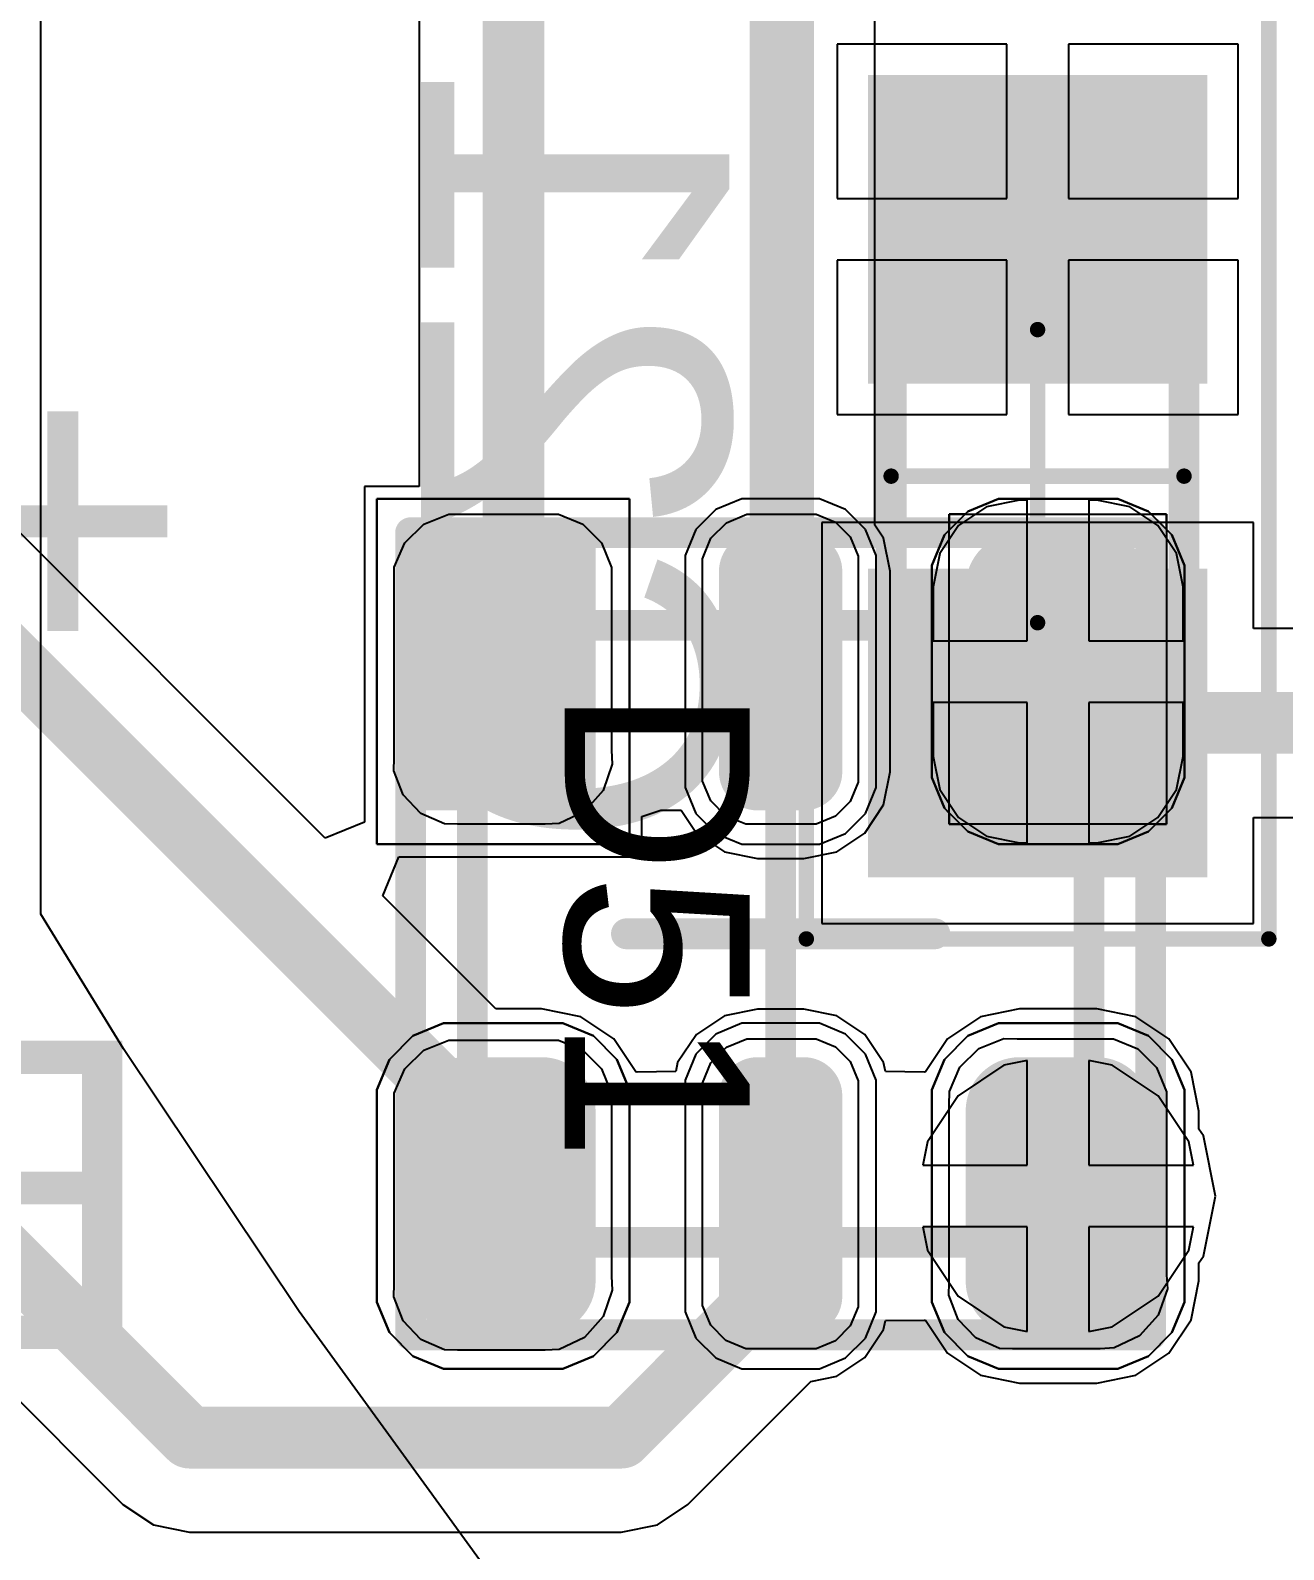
# Model space of a CAD drawing. Header units: inches. Extents: x -27 to 142, y -1 to 42.
# Drawn here: x 71.034 to 75.098, y 5.837 to 10.762 of the extents above; entities that cross this region are included whole.
import ezdxf

# ---------------------------------------------------------------- set-up
doc = ezdxf.new("R2010")
doc.units = ezdxf.units.IN
for name, color, linetype in [('Bottom Layer', 5, 'Continuous'), ('Bottom Overlay', 54, 'Continuous'), ('Bottom Paste', 16, 'Continuous'), ('Bottom Solder', 6, 'Continuous'), ('Mechanical 13', 56, 'Continuous'), ('Mechanical 15', 56, 'Continuous'), ('Top Layer', 1, 'Continuous'), ('Top Overlay', 2, 'Continuous'), ('Top Paste', 8, 'Continuous'), ('Top Solder', 216, 'Continuous'), ('Via Holes', 16, 'Continuous')]:
    doc.layers.add(name, color=color, linetype=linetype)
doc.styles.add('Arial', font='', dxfattribs={"height": 0.2})
doc.styles.get('Arial').set_extended_font_data('Arial')

# ---------------------------------------------------------------- blocks, each defined once
blk = doc.blocks.new('CAPC0603_1608_55_N_B_742')
at = {"layer": 'Bottom Layer'}
for points in [[(-0.35, 0.5), (-0.35, -0.5), (-1.25, -0.5), (-1.25, 0.5)], [(1.25, 0.5), (1.25, -0.5), (0.35, -0.5), (0.35, 0.5)]]:
    blk.add_hatch(color=5, dxfattribs=at).paths.add_polyline_path(points)
at = {"layer": 'Bottom Paste'}
for points in [[(-0.35, 0.5), (-0.35, -0.5), (-1.25, -0.5), (-1.25, 0.5)], [(1.25, 0.5), (1.25, -0.5), (0.35, -0.5), (0.35, 0.5)]]:
    blk.add_hatch(color=16, dxfattribs=at).paths.add_polyline_path(points)
at = {"layer": 'Bottom Solder'}
for points in [[(-0.3, 0.55), (-0.3, -0.55), (-1.3, -0.55), (-1.3, 0.55)], [(1.3, 0.55), (1.3, -0.55), (0.3, -0.55), (0.3, 0.55)]]:
    blk.add_hatch(color=6, dxfattribs=at).paths.add_polyline_path(points)
at = {"layer": 'Mechanical 13'}
for points in [[(-0.875, -0.475, 0.1, 0.1, 0), (-0.875, 0.475, 0.1, 0.1, 0)], [(0.875, 0.475, 0.1, 0.1, 0), (-0.875, 0.475, 0.1, 0.1, 0)], [(0.875, -0.475, 0.1, 0.1, 0), (0.875, 0.475, 0.1, 0.1, 0)], [(0.875, -0.475, 0.1, 0.1, 0), (-0.875, -0.475, 0.1, 0.1, 0)]]:
    blk.add_lwpolyline(points, format="xyseb", dxfattribs=at)
for points in [[(-0.9, 0.475, 0.05, 0.05, 1), (-0.85, 0.475, 0.05, 0.05, 1)], [(-0.9, 0.475, 0.05, 0.05, 1), (-0.85, 0.475, 0.05, 0.05, 1)], [(0.85, 0.475, 0.05, 0.05, 1), (0.9, 0.475, 0.05, 0.05, 1)], [(0.85, 0.475, 0.05, 0.05, 1), (0.9, 0.475, 0.05, 0.05, 1)], [(-0.9, -0.475, 0.05, 0.05, 1), (-0.85, -0.475, 0.05, 0.05, 1)], [(-0.9, -0.475, 0.05, 0.05, 1), (-0.85, -0.475, 0.05, 0.05, 1)], [(0.85, -0.475, 0.05, 0.05, 1), (0.9, -0.475, 0.05, 0.05, 1)], [(0.85, -0.475, 0.05, 0.05, 1), (0.9, -0.475, 0.05, 0.05, 1)]]:
    blk.add_lwpolyline(points, format="xyseb", close=True, dxfattribs=at)
at = {"layer": 'Mechanical 15'}
for points in [[(-1.5, -0.75, 0.05, 0.05, 0), (-1.5, 0.75, 0.05, 0.05, 0)], [(1.5, 0.75, 0.05, 0.05, 0), (-1.5, 0.75, 0.05, 0.05, 0)], [(1.5, -0.75, 0.05, 0.05, 0), (1.5, 0.75, 0.05, 0.05, 0)], [(0, -0.475, 0.05, 0.05, 0), (0, 0.475, 0.05, 0.05, 0)], [(0.475, 0, 0.05, 0.05, 0), (-0.475, 0, 0.05, 0.05, 0)], [(1.5, -0.75, 0.05, 0.05, 0), (-1.5, -0.75, 0.05, 0.05, 0)]]:
    blk.add_lwpolyline(points, format="xyseb", dxfattribs=at)
for points in [[(-1.5125, 0.75, 0.025, 0.025, 1), (-1.4875, 0.75, 0.025, 0.025, 1)], [(-1.5125, 0.75, 0.025, 0.025, 1), (-1.4875, 0.75, 0.025, 0.025, 1)], [(1.4875, 0.75, 0.025, 0.025, 1), (1.5125, 0.75, 0.025, 0.025, 1)], [(1.4875, 0.75, 0.025, 0.025, 1), (1.5125, 0.75, 0.025, 0.025, 1)], [(-0.0125, 0.475, 0.025, 0.025, 1), (0.0125, 0.475, 0.025, 0.025, 1)], [(-0.4875, 0, 0.025, 0.025, 1), (-0.4625, 0, 0.025, 0.025, 1)], [(0.4625, 0, 0.025, 0.025, 1), (0.4875, 0, 0.025, 0.025, 1)], [(-0.0125, -0.475, 0.025, 0.025, 1), (0.0125, -0.475, 0.025, 0.025, 1)], [(-1.5125, -0.75, 0.025, 0.025, 1), (-1.4875, -0.75, 0.025, 0.025, 1)], [(-1.5125, -0.75, 0.025, 0.025, 1), (-1.4875, -0.75, 0.025, 0.025, 1)], [(1.4875, -0.75, 0.025, 0.025, 1), (1.5125, -0.75, 0.025, 0.025, 1)], [(1.4875, -0.75, 0.025, 0.025, 1), (1.5125, -0.75, 0.025, 0.025, 1)]]:
    blk.add_lwpolyline(points, format="xyseb", close=True, dxfattribs=at)
blk = doc.blocks.new('APA_RGB_LED_2020_823')
at = {"layer": 'Top Layer'}
h = blk.add_hatch(color=1, dxfattribs=at)
edge = h.paths.add_edge_path()
edge.add_arc((-1.125, 1.025), 0.125, 90, 180)
edge.add_line((-1.25, 1.025), (-1.25, 0.775))
edge.add_arc((-1.125, 0.775), 0.125, 180, 270)
edge.add_line((-1.125, 0.65), (-0.575, 0.65))
edge.add_arc((-0.575, 0.775), 0.125, 270, 360)
edge.add_line((-0.45, 0.775), (-0.45, 1.025))
edge.add_arc((-0.575, 1.025), 0.125, 0, 90)
edge.add_line((-0.575, 1.15), (-1.125, 1.15))
h = blk.add_hatch(color=1, dxfattribs=at)
edge = h.paths.add_edge_path()
edge.add_arc((0.575, 1.025), 0.125, 90, 180)
edge.add_line((0.45, 1.025), (0.45, 0.775))
edge.add_arc((0.575, 0.775), 0.125, 180, 270)
edge.add_line((0.575, 0.65), (1.125, 0.65))
edge.add_arc((1.125, 0.775), 0.125, 270, 360)
edge.add_line((1.25, 0.775), (1.25, 1.025))
edge.add_arc((1.125, 1.025), 0.125, 0, 90)
edge.add_line((1.125, 1.15), (0.575, 1.15))
h = blk.add_hatch(color=1, dxfattribs=at)
edge = h.paths.add_edge_path()
edge.add_arc((-1.175, 0.075), 0.075, 90, 180)
edge.add_line((-1.25, 0.075), (-1.25, -0.075))
edge.add_arc((-1.175, -0.075), 0.075, 180, 270)
edge.add_line((-1.175, -0.15), (-0.525, -0.15))
edge.add_arc((-0.525, -0.075), 0.075, 270, 360)
edge.add_line((-0.45, -0.075), (-0.45, 0.075))
edge.add_arc((-0.525, 0.075), 0.075, 0, 90)
edge.add_line((-0.525, 0.15), (-1.175, 0.15))
h = blk.add_hatch(color=1, dxfattribs=at)
edge = h.paths.add_edge_path()
edge.add_arc((0.525, 0.075), 0.075, 90, 180)
edge.add_line((0.45, 0.075), (0.45, -0.075))
edge.add_arc((0.525, -0.075), 0.075, 180, 270)
edge.add_line((0.525, -0.15), (1.175, -0.15))
edge.add_arc((1.175, -0.075), 0.075, 270, 360)
edge.add_line((1.25, -0.075), (1.25, 0.075))
edge.add_arc((1.175, 0.075), 0.075, 0, 90)
edge.add_line((1.175, 0.15), (0.525, 0.15))
blk.add_hatch(color=1, dxfattribs=at).paths.add_polyline_path([(-1.25, -0.65), (-0.45, -0.65), (-0.45, -1.15), (-1.25, -1.15)])
h = blk.add_hatch(color=1, dxfattribs=at)
edge = h.paths.add_edge_path()
edge.add_arc((0.575, -0.775), 0.125, 90, 180)
edge.add_line((0.45, -0.775), (0.45, -1.025))
edge.add_arc((0.575, -1.025), 0.125, 180, 270)
edge.add_line((0.575, -1.15), (1.125, -1.15))
edge.add_arc((1.125, -1.025), 0.125, 270, 360)
edge.add_line((1.25, -1.025), (1.25, -0.775))
edge.add_arc((1.125, -0.775), 0.125, 0, 90)
edge.add_line((1.125, -0.65), (0.575, -0.65))
at = {"layer": 'Top Paste'}
h = blk.add_hatch(color=8, dxfattribs=at)
edge = h.paths.add_edge_path()
edge.add_arc((-1.125, 1.025), 0.125, 90, 180)
edge.add_line((-1.25, 1.025), (-1.25, 0.775))
edge.add_arc((-1.125, 0.775), 0.125, 180, 270)
edge.add_line((-1.125, 0.65), (-0.575, 0.65))
edge.add_arc((-0.575, 0.775), 0.125, 270, 360)
edge.add_line((-0.45, 0.775), (-0.45, 1.025))
edge.add_arc((-0.575, 1.025), 0.125, 0, 90)
edge.add_line((-0.575, 1.15), (-1.125, 1.15))
h = blk.add_hatch(color=8, dxfattribs=at)
edge = h.paths.add_edge_path()
edge.add_arc((0.575, 1.025), 0.125, 90, 180)
edge.add_line((0.45, 1.025), (0.45, 0.775))
edge.add_arc((0.575, 0.775), 0.125, 180, 270)
edge.add_line((0.575, 0.65), (1.125, 0.65))
edge.add_arc((1.125, 0.775), 0.125, 270, 360)
edge.add_line((1.25, 0.775), (1.25, 1.025))
edge.add_arc((1.125, 1.025), 0.125, 0, 90)
edge.add_line((1.125, 1.15), (0.575, 1.15))
h = blk.add_hatch(color=8, dxfattribs=at)
edge = h.paths.add_edge_path()
edge.add_arc((-1.175, 0.075), 0.075, 90, 180)
edge.add_line((-1.25, 0.075), (-1.25, -0.075))
edge.add_arc((-1.175, -0.075), 0.075, 180, 270)
edge.add_line((-1.175, -0.15), (-0.525, -0.15))
edge.add_arc((-0.525, -0.075), 0.075, 270, 360)
edge.add_line((-0.45, -0.075), (-0.45, 0.075))
edge.add_arc((-0.525, 0.075), 0.075, 0, 90)
edge.add_line((-0.525, 0.15), (-1.175, 0.15))
h = blk.add_hatch(color=8, dxfattribs=at)
edge = h.paths.add_edge_path()
edge.add_arc((0.525, 0.075), 0.075, 90, 180)
edge.add_line((0.45, 0.075), (0.45, -0.075))
edge.add_arc((0.525, -0.075), 0.075, 180, 270)
edge.add_line((0.525, -0.15), (1.175, -0.15))
edge.add_arc((1.175, -0.075), 0.075, 270, 360)
edge.add_line((1.25, -0.075), (1.25, 0.075))
edge.add_arc((1.175, 0.075), 0.075, 0, 90)
edge.add_line((1.175, 0.15), (0.525, 0.15))
blk.add_hatch(color=8, dxfattribs=at).paths.add_polyline_path([(-1.25, -0.65), (-0.45, -0.65), (-0.45, -1.15), (-1.25, -1.15)])
h = blk.add_hatch(color=8, dxfattribs=at)
edge = h.paths.add_edge_path()
edge.add_arc((0.575, -0.775), 0.125, 90, 180)
edge.add_line((0.45, -0.775), (0.45, -1.025))
edge.add_arc((0.575, -1.025), 0.125, 180, 270)
edge.add_line((0.575, -1.15), (1.125, -1.15))
edge.add_arc((1.125, -1.025), 0.125, 270, 360)
edge.add_line((1.25, -1.025), (1.25, -0.775))
edge.add_arc((1.125, -0.775), 0.125, 0, 90)
edge.add_line((1.125, -0.65), (0.575, -0.65))
at = {"layer": 'Top Solder'}
h = blk.add_hatch(color=216, dxfattribs=at)
edge = h.paths.add_edge_path()
edge.add_arc((-1.125, 1.025), 0.175, 90, 180)
edge.add_line((-1.3, 1.025), (-1.3, 0.775))
edge.add_arc((-1.125, 0.775), 0.175, 180, 270)
edge.add_line((-1.125, 0.6), (-0.575, 0.6))
edge.add_arc((-0.575, 0.775), 0.175, 270, 360)
edge.add_line((-0.4, 0.775), (-0.4, 1.025))
edge.add_arc((-0.575, 1.025), 0.175, 0, 90)
edge.add_line((-0.575, 1.2), (-1.125, 1.2))
h = blk.add_hatch(color=216, dxfattribs=at)
edge = h.paths.add_edge_path()
edge.add_arc((0.575, 1.025), 0.175, 90, 180)
edge.add_line((0.4, 1.025), (0.4, 0.775))
edge.add_arc((0.575, 0.775), 0.175, 180, 270)
edge.add_line((0.575, 0.6), (1.125, 0.6))
edge.add_arc((1.125, 0.775), 0.175, 270, 360)
edge.add_line((1.3, 0.775), (1.3, 1.025))
edge.add_arc((1.125, 1.025), 0.175, 0, 90)
edge.add_line((1.125, 1.2), (0.575, 1.2))
h = blk.add_hatch(color=216, dxfattribs=at)
edge = h.paths.add_edge_path()
edge.add_arc((-1.175, 0.075), 0.125, 90, 180)
edge.add_line((-1.3, 0.075), (-1.3, -0.075))
edge.add_arc((-1.175, -0.075), 0.125, 180, 270)
edge.add_line((-1.175, -0.2), (-0.525, -0.2))
edge.add_arc((-0.525, -0.075), 0.125, 270, 360)
edge.add_line((-0.4, -0.075), (-0.4, 0.075))
edge.add_arc((-0.525, 0.075), 0.125, 0, 90)
edge.add_line((-0.525, 0.2), (-1.175, 0.2))
h = blk.add_hatch(color=216, dxfattribs=at)
edge = h.paths.add_edge_path()
edge.add_arc((0.525, 0.075), 0.125, 90, 180)
edge.add_line((0.4, 0.075), (0.4, -0.075))
edge.add_arc((0.525, -0.075), 0.125, 180, 270)
edge.add_line((0.525, -0.2), (1.175, -0.2))
edge.add_arc((1.175, -0.075), 0.125, 270, 360)
edge.add_line((1.3, -0.075), (1.3, 0.075))
edge.add_arc((1.175, 0.075), 0.125, 0, 90)
edge.add_line((1.175, 0.2), (0.525, 0.2))
blk.add_hatch(color=216, dxfattribs=at).paths.add_polyline_path([(-1.3, -0.6), (-0.4, -0.6), (-0.4, -1.2), (-1.3, -1.2)])
h = blk.add_hatch(color=216, dxfattribs=at)
edge = h.paths.add_edge_path()
edge.add_arc((0.575, -0.775), 0.175, 90, 180)
edge.add_line((0.4, -0.775), (0.4, -1.025))
edge.add_arc((0.575, -1.025), 0.175, 180, 270)
edge.add_line((0.575, -1.2), (1.125, -1.2))
edge.add_arc((1.125, -1.025), 0.175, 270, 360)
edge.add_line((1.3, -1.025), (1.3, -0.775))
edge.add_arc((1.125, -0.775), 0.175, 0, 90)
edge.add_line((1.125, -0.6), (0.575, -0.6))
at = {"layer": 'Mechanical 13'}
for points in [[(1, 1, 0.1, 0.1, 0), (-1, 1, 0.1, 0.1, 0)], [(-1, -1, 0.1, 0.1, 0), (-1, 1, 0.1, 0.1, 0)], [(1, -1, 0.1, 0.1, 0), (1, 1, 0.1, 0.1, 0)], [(1, -1, 0.1, 0.1, 0), (-1, -1, 0.1, 0.1, 0)]]:
    blk.add_lwpolyline(points, format="xyseb", dxfattribs=at)
for points in [[(-1.025, 1, 0.05, 0.05, 1), (-0.975, 1, 0.05, 0.05, 1)], [(-1.025, 1, 0.05, 0.05, 1), (-0.975, 1, 0.05, 0.05, 1)], [(0.975, 1, 0.05, 0.05, 1), (1.025, 1, 0.05, 0.05, 1)], [(0.975, 1, 0.05, 0.05, 1), (1.025, 1, 0.05, 0.05, 1)], [(-1.025, -1, 0.05, 0.05, 1), (-0.975, -1, 0.05, 0.05, 1)], [(-1.025, -1, 0.05, 0.05, 1), (-0.975, -1, 0.05, 0.05, 1)], [(0.975, -1, 0.05, 0.05, 1), (1.025, -1, 0.05, 0.05, 1)], [(0.975, -1, 0.05, 0.05, 1), (1.025, -1, 0.05, 0.05, 1)]]:
    blk.add_lwpolyline(points, format="xyseb", close=True, dxfattribs=at)
at = {"layer": 'Mechanical 15'}
for points in [[(-1.3, -1.2, 0.1, 0.1, 0), (-1.3, 1.2, 0.1, 0.1, 0)], [(1.3, 1.2, 0.1, 0.1, 0), (-1.3, 1.2, 0.1, 0.1, 0)], [(1.3, -1.2, 0.1, 0.1, 0), (1.3, 1.2, 0.1, 0.1, 0)], [(0, -0.5, 0.1, 0.1, 0), (0, 0.5, 0.1, 0.1, 0)], [(0.5, 0, 0.1, 0.1, 0), (-0.5, 0, 0.1, 0.1, 0)], [(1.3, -1.2, 0.1, 0.1, 0), (-1.3, -1.2, 0.1, 0.1, 0)]]:
    blk.add_lwpolyline(points, format="xyseb", dxfattribs=at)
for points in [[(-1.325, 1.2, 0.05, 0.05, 1), (-1.275, 1.2, 0.05, 0.05, 1)], [(-1.325, 1.2, 0.05, 0.05, 1), (-1.275, 1.2, 0.05, 0.05, 1)], [(1.275, 1.2, 0.05, 0.05, 1), (1.325, 1.2, 0.05, 0.05, 1)], [(1.275, 1.2, 0.05, 0.05, 1), (1.325, 1.2, 0.05, 0.05, 1)], [(-0.025, 0.5, 0.05, 0.05, 1), (0.025, 0.5, 0.05, 0.05, 1)], [(-0.525, 0, 0.05, 0.05, 1), (-0.475, 0, 0.05, 0.05, 1)], [(0.475, 0, 0.05, 0.05, 1), (0.525, 0, 0.05, 0.05, 1)], [(-0.025, -0.5, 0.05, 0.05, 1), (0.025, -0.5, 0.05, 0.05, 1)], [(-1.325, -1.2, 0.05, 0.05, 1), (-1.275, -1.2, 0.05, 0.05, 1)], [(-1.325, -1.2, 0.05, 0.05, 1), (-1.275, -1.2, 0.05, 0.05, 1)], [(1.275, -1.2, 0.05, 0.05, 1), (1.325, -1.2, 0.05, 0.05, 1)], [(1.275, -1.2, 0.05, 0.05, 1), (1.325, -1.2, 0.05, 0.05, 1)]]:
    blk.add_lwpolyline(points, format="xyseb", close=True, dxfattribs=at)
at = {"layer": 'Top Overlay'}
for p, q in [((-1.2929, 1.2689), (-1.1937, 1.31)), ((-1.1937, 1.31), (-1.14, 1.31)), ((-1.14, 1.31), (-1.14, 1.31)), ((-1.14, 1.31), (-0.56, 1.31)), ((-0.56, 1.31), (-0.5063, 1.31)), ((-0.5063, 1.31), (-0.4071, 1.2689)), ((0.4071, 1.2689), (0.5063, 1.31)), ((0.5063, 1.31), (0.56, 1.31)), ((0.56, 1.31), (0.56, 1.31)), ((0.56, 1.31), (1.14, 1.31)), ((1.14, 1.31), (1.1937, 1.31)), ((1.1937, 1.31), (1.2929, 1.2689)), ((-1.3689, 1.1929), (-1.2929, 1.2689)), ((-0.4071, 1.2689), (-0.3311, 1.1929)), ((0.3311, 1.1929), (0.4071, 1.2689)), ((1.2929, 1.2689), (1.3689, 1.1929)), ((-1.41, 1.0937), (-1.3689, 1.1929)), ((-0.3311, 1.1929), (-0.29, 1.0937)), ((0.29, 1.0937), (0.3311, 1.1929)), ((1.3689, 1.1929), (1.41, 1.0937)), ((-1.41, 1.04), (-1.41, 1.0937)), ((-0.29, 1.0937), (-0.29, 1.04)), ((0.29, 1.04), (0.29, 1.0937)), ((1.41, 1.0937), (1.41, 1.04)), ((-1.41, 0.76), (-1.41, 1.04)), ((-0.29, 1.04), (-0.29, 1.04)), ((-0.29, 1.04), (-0.29, 0.76)), ((0.29, 0.76), (0.29, 1.04)), ((1.41, 1.04), (1.41, 1.04)), ((1.41, 1.04), (1.41, 0.76)), ((-1.41, 0.76), (-1.41, 0.76)), ((-1.41, 0.7063), (-1.41, 0.76)), ((-0.29, 0.76), (-0.29, 0.7063)), ((0.29, 0.76), (0.29, 0.76)), ((0.29, 0.7063), (0.29, 0.76)), ((1.41, 0.76), (1.41, 0.7063)), ((-1.3689, 0.6071), (-1.41, 0.7063)), ((-0.29, 0.7063), (-0.3311, 0.6071)), ((0.3311, 0.6071), (0.29, 0.7063)), ((1.41, 0.7063), (1.3689, 0.6071)), ((-1.2929, 0.5311), (-1.3689, 0.6071)), ((-0.3311, 0.6071), (-0.4071, 0.5311)), ((0.4071, 0.5311), (0.3311, 0.6071)), ((1.3689, 0.6071), (1.2929, 0.5311)), ((-1.1937, 0.49), (-1.2929, 0.5311)), ((-0.4071, 0.5311), (-0.5063, 0.49)), ((0.5063, 0.49), (0.4071, 0.5311)), ((1.2929, 0.5311), (1.1937, 0.49)), ((-1.14, 0.49), (-1.1937, 0.49)), ((-0.56, 0.49), (-1.14, 0.49)), ((-0.5063, 0.49), (-0.56, 0.49)), ((-0.56, 0.49), (-0.56, 0.49)), ((0.56, 0.49), (0.5063, 0.49)), ((1.14, 0.49), (0.56, 0.49)), ((1.1937, 0.49), (1.14, 0.49)), ((1.14, 0.49), (1.14, 0.49)), ((-1.2258, 0.31), (-1.3103, 0.275)), ((-1.18, 0.31), (-1.2258, 0.31)), ((-0.52, 0.31), (-1.18, 0.31)), ((-0.4742, 0.31), (-0.52, 0.31)), ((-0.52, 0.31), (-0.52, 0.31)), ((-0.3897, 0.275), (-0.4742, 0.31)), ((0.4743, 0.31), (0.3897, 0.275)), ((0.52, 0.31), (0.4743, 0.31)), ((1.18, 0.31), (0.52, 0.31)), ((1.2258, 0.31), (1.18, 0.31)), ((1.18, 0.31), (1.18, 0.31)), ((1.3103, 0.275), (1.2258, 0.31)), ((-1.3103, 0.275), (-1.375, 0.2103)), ((-0.325, 0.2103), (-0.3897, 0.275)), ((0.3897, 0.275), (0.325, 0.2103)), ((1.375, 0.2103), (1.3103, 0.275)), ((-1.375, 0.2103), (-1.41, 0.1257)), ((-0.29, 0.1257), (-0.325, 0.2103)), ((0.325, 0.2103), (0.29, 0.1257)), ((1.41, 0.1257), (1.375, 0.2103)), ((-1.41, 0.1257), (-1.41, 0.08)), ((-0.29, 0.08), (-0.29, 0.1257)), ((0.29, 0.1257), (0.29, 0.08)), ((1.41, 0.08), (1.41, 0.1257)), ((-1.41, 0.08), (-1.41, -0.08)), ((-1.41, 0.08), (-1.41, 0.08)), ((-0.29, -0.08), (-0.29, 0.08)), ((0.29, 0.08), (0.29, -0.08)), ((0.29, 0.08), (0.29, 0.08)), ((1.41, -0.08), (1.41, 0.08)), ((-1.41, -0.08), (-1.41, -0.1258)), ((-0.29, -0.1258), (-0.29, -0.08)), ((-0.29, -0.08), (-0.29, -0.08)), ((0.29, -0.08), (0.29, -0.1258)), ((1.41, -0.1258), (1.41, -0.08)), ((1.41, -0.08), (1.41, -0.08)), ((-1.41, -0.1258), (-1.375, -0.2103)), ((-0.325, -0.2103), (-0.29, -0.1258)), ((0.29, -0.1258), (0.325, -0.2103)), ((1.375, -0.2103), (1.41, -0.1258)), ((-1.375, -0.2103), (-1.3103, -0.275)), ((-0.3897, -0.275), (-0.325, -0.2103)), ((0.325, -0.2103), (0.3897, -0.275)), ((1.3103, -0.275), (1.375, -0.2103)), ((-1.3103, -0.275), (-1.2258, -0.31)), ((-0.4742, -0.31), (-0.3897, -0.275)), ((0.3897, -0.275), (0.4743, -0.31)), ((1.2258, -0.31), (1.3103, -0.275)), ((-1.2258, -0.31), (-1.18, -0.31)), ((-1.18, -0.31), (-1.18, -0.31)), ((-1.18, -0.31), (-0.52, -0.31)), ((-0.52, -0.31), (-0.4742, -0.31)), ((0.4743, -0.31), (0.52, -0.31)), ((0.52, -0.31), (0.52, -0.31)), ((0.52, -0.31), (1.18, -0.31)), ((1.18, -0.31), (1.2258, -0.31)), ((-1.41, -1.31), (-1.41, -0.49)), ((-1.41, -0.49), (-0.29, -0.49)), ((-0.29, -0.49), (-0.29, -1.31)), ((0.4071, -0.5311), (0.5063, -0.49)), ((0.5063, -0.49), (0.56, -0.49)), ((0.56, -0.49), (0.56, -0.49)), ((0.56, -0.49), (1.14, -0.49)), ((1.14, -0.49), (1.1937, -0.49)), ((1.1937, -0.49), (1.2929, -0.5311)), ((0.3311, -0.6071), (0.4071, -0.5311)), ((1.2929, -0.5311), (1.3689, -0.6071)), ((0.29, -0.7063), (0.3311, -0.6071)), ((1.3689, -0.6071), (1.41, -0.7063)), ((0.29, -0.76), (0.29, -0.7063)), ((1.41, -0.7063), (1.41, -0.76)), ((0.29, -1.04), (0.29, -0.76)), ((1.41, -0.76), (1.41, -0.76)), ((1.41, -0.76), (1.41, -1.04)), ((0.29, -1.04), (0.29, -1.04)), ((0.29, -1.0937), (0.29, -1.04)), ((1.41, -1.04), (1.41, -1.0937)), ((0.3311, -1.1929), (0.29, -1.0937)), ((1.41, -1.0937), (1.3689, -1.1929)), ((0.4071, -1.2689), (0.3311, -1.1929)), ((1.3689, -1.1929), (1.2929, -1.2689)), ((0.5063, -1.31), (0.4071, -1.2689)), ((1.2929, -1.2689), (1.1937, -1.31)), ((-0.29, -1.31), (-1.41, -1.31)), ((0.56, -1.31), (0.5063, -1.31)), ((1.14, -1.31), (0.56, -1.31)), ((1.1937, -1.31), (1.14, -1.31)), ((1.14, -1.31), (1.14, -1.31))]:
    blk.add_line(p, q, dxfattribs=at)
at = {"layer": 'Mechanical 15', "style": 'Arial'}
blk.add_text('D51', height=0.6, dxfattribs=at).set_placement((-0.8, -0.7))

msp = doc.modelspace()

# ---------------------------------------------------------------- hatches: boundary and pattern name
at = {"layer": 'Bottom Layer'}
h = msp.add_hatch(color=5, dxfattribs=at)
edge = h.paths.add_edge_path()
edge.add_arc((74.3667, 6.9833), 0.3, 0, 360)
at = {"layer": 'Top Layer'}
h = msp.add_hatch(color=1, dxfattribs=at)
edge = h.paths.add_edge_path()
edge.add_arc((74.3667, 6.9833), 0.3, 0, 360)
at = {"layer": 'Via Holes'}
h = msp.add_hatch(color=7, dxfattribs=at)
edge = h.paths.add_edge_path()
edge.add_arc((74.3667, 6.9833), 0.15, 0, 360)

# ---------------------------------------------------------------- linework, layer by layer
at = {"layer": 'Bottom Layer'}
for p, q in [((74.2, 10.7167), (73.65, 10.7167)), ((73.65, 10.7167), (73.65, 10.2167)), ((74.2, 10.2167), (74.2, 10.7167)), ((74.95, 10.7167), (74.4, 10.7167)), ((74.4, 10.7167), (74.4, 10.2167)), ((74.95, 10.2167), (74.95, 10.7167)), ((73.65, 10.2167), (74.2, 10.2167)), ((74.4, 10.2167), (74.95, 10.2167)), ((74.2, 10.0167), (73.65, 10.0167)), ((73.65, 10.0167), (73.65, 9.5167)), ((74.2, 9.5167), (74.2, 10.0167)), ((74.95, 10.0167), (74.4, 10.0167)), ((74.4, 10.0167), (74.4, 9.5167)), ((74.95, 9.5167), (74.95, 10.0167)), ((73.65, 9.5167), (74.2, 9.5167)), ((74.4, 9.5167), (74.95, 9.5167)), ((75, 9.1667), (73.6, 9.1667)), ((73.6, 9.1667), (73.6, 7.8667)), ((75, 8.8226), (75, 9.1667)), ((75.3142, 8.8226), (75, 8.8226)), ((75, 7.8667), (75, 8.2108)), ((75, 8.2108), (75.2919, 8.2108)), ((73.6, 7.8667), (75, 7.8667)), ((74.1911, 7.4072), (74.0423, 7.3077)), ((74.2667, 7.4222), (74.1911, 7.4072)), ((74.2667, 7.0833), (74.2667, 7.4222)), ((74.5423, 7.4072), (74.4667, 7.4222)), ((74.4667, 7.4222), (74.4667, 7.0833)), ((74.6911, 7.3077), (74.5423, 7.4072)), ((74.0423, 7.3077), (73.9428, 7.1589)), ((74.7906, 7.1589), (74.6911, 7.3077)), ((73.9428, 7.1589), (73.9278, 7.0833)), ((74.8056, 7.0833), (74.7906, 7.1589)), ((73.9278, 7.0833), (74.2667, 7.0833)), ((74.4667, 7.0833), (74.8056, 7.0833)), ((74.2667, 6.8833), (73.9278, 6.8833)), ((73.9278, 6.8833), (73.9428, 6.8077)), ((74.2667, 6.5444), (74.2667, 6.8833)), ((74.8056, 6.8833), (74.4667, 6.8833)), ((74.4667, 6.8833), (74.4667, 6.5444)), ((74.7906, 6.8077), (74.8056, 6.8833)), ((73.9428, 6.8077), (74.0423, 6.6589)), ((74.6911, 6.6589), (74.7906, 6.8077)), ((74.0423, 6.6589), (74.1911, 6.5594)), ((74.5423, 6.5594), (74.6911, 6.6589)), ((74.1911, 6.5594), (74.2667, 6.5444)), ((74.4667, 6.5444), (74.5423, 6.5594))]:
    msp.add_line(p, q, dxfattribs=at)
msp.add_lwpolyline([(74.3, 8.5167, 0.2, 0.2, 0), (75.4833, 8.5167, 0.2, 0.2, 0)], format="xyseb", dxfattribs=at)
msp.add_lwpolyline([(74.25, 8.5167, 0.1, 0.1, 1), (74.35, 8.5167, 0.1, 0.1, 1)], format="xyseb", close=True, dxfattribs=at)
at = {"layer": 'Top Layer'}
for p, q in [((73.7726, 9.1578), (73.7726, 11.0333)), ((72.2941, 10.8066), (72.2941, 9.2833)), ((71.9897, 8.1429), (70.4559, 9.6767)), ((72.2941, 9.2833), (72.1167, 9.2833)), ((72.1167, 9.2833), (72.1167, 8.1955)), ((74.1344, 9.2173), (74.0434, 9.1566)), ((74.2417, 9.2387), (74.1344, 9.2173)), ((74.2667, 9.2387), (74.2417, 9.2387)), ((74.2667, 8.7833), (74.2667, 9.2387)), ((74.4917, 9.2387), (74.4667, 9.2387)), ((74.4667, 9.2387), (74.4667, 8.7833)), ((74.599, 9.2173), (74.4917, 9.2387)), ((74.69, 9.1566), (74.599, 9.2173)), ((73.8007, 9.1156), (73.7726, 9.1578)), ((73.8221, 9.0083), (73.8007, 9.1156)), ((74.0434, 9.1566), (73.9827, 9.0656)), ((74.7507, 9.0656), (74.69, 9.1566)), ((73.9827, 9.0656), (73.9613, 8.9583)), ((74.7721, 8.9583), (74.7507, 9.0656)), ((73.8221, 8.3583), (73.8221, 9.0083)), ((73.9613, 8.9583), (73.9613, 8.7833)), ((74.7721, 8.7833), (74.7721, 8.9583)), ((73.9613, 8.7833), (74.2667, 8.7833)), ((74.4667, 8.7833), (74.7721, 8.7833)), ((74.2667, 8.5833), (73.9613, 8.5833)), ((73.9613, 8.5833), (73.9613, 8.4083)), ((74.2667, 8.1279), (74.2667, 8.5833)), ((74.7721, 8.5833), (74.4667, 8.5833)), ((74.4667, 8.5833), (74.4667, 8.1279)), ((74.7721, 8.4083), (74.7721, 8.5833)), ((73.9613, 8.4083), (73.9827, 8.301)), ((74.7507, 8.301), (74.7721, 8.4083)), ((73.8007, 8.251), (73.8221, 8.3583)), ((73.9827, 8.301), (74.0434, 8.21)), ((74.69, 8.21), (74.7507, 8.301)), ((73.0167, 8.2134), (73.0787, 8.2335)), ((73.0787, 8.2335), (73.1437, 8.2345)), ((73.1437, 8.2345), (73.1934, 8.16)), ((73.74, 8.16), (73.8007, 8.251)), ((72.1167, 8.1955), (71.9897, 8.1429)), ((73.0167, 8.0833), (73.0167, 8.2134)), ((74.0434, 8.21), (74.1344, 8.1493)), ((74.599, 8.1493), (74.69, 8.21)), ((73.1934, 8.16), (73.2844, 8.0993)), ((73.649, 8.0993), (73.74, 8.16)), ((74.1344, 8.1493), (74.2417, 8.1279)), ((74.2417, 8.1279), (74.2667, 8.1279)), ((74.4667, 8.1279), (74.4917, 8.1279)), ((74.4917, 8.1279), (74.599, 8.1493)), ((72.1763, 7.9563), (72.2289, 8.0833)), ((72.2289, 8.0833), (73.0167, 8.0833)), ((73.2844, 8.0993), (73.3917, 8.0779)), ((73.3917, 8.0779), (73.5417, 8.0779)), ((73.5417, 8.0779), (73.649, 8.0993)), ((72.5429, 7.5897), (72.1763, 7.9563)), ((69.4837, 7.8337), (71.3337, 5.9837)), ((72.6917, 7.5897), (72.5429, 7.5897)), ((72.8185, 7.5644), (72.6917, 7.5897)), ((73.3917, 7.5887), (73.2844, 7.5673)), ((73.5417, 7.5887), (73.3917, 7.5887)), ((73.649, 7.5673), (73.5417, 7.5887)), ((74.2417, 7.5897), (74.1149, 7.5644)), ((74.4917, 7.5897), (74.2417, 7.5897)), ((74.6185, 7.5644), (74.4917, 7.5897)), ((72.926, 7.4926), (72.8185, 7.5644)), ((73.2844, 7.5673), (73.1934, 7.5066)), ((73.74, 7.5066), (73.649, 7.5673)), ((74.1149, 7.5644), (74.0074, 7.4926)), ((74.726, 7.4926), (74.6185, 7.5644)), ((72.9973, 7.386), (72.926, 7.4926)), ((73.1934, 7.5066), (73.1327, 7.4156)), ((73.8007, 7.4156), (73.74, 7.5066)), ((74.0074, 7.4926), (73.9361, 7.386)), ((74.7978, 7.3851), (74.726, 7.4926)), ((73.127, 7.387), (73.0015, 7.3852)), ((73.1327, 7.4156), (73.127, 7.387)), ((73.8064, 7.387), (73.8007, 7.4156)), ((73.9319, 7.3852), (73.8064, 7.387)), ((73.0015, 7.3852), (72.9973, 7.386)), ((73.9361, 7.386), (73.9319, 7.3852)), ((74.8231, 7.2583), (74.7978, 7.3851)), ((74.8231, 7.2003), (74.8231, 7.2583)), ((74.8377, 7.1784), (74.8231, 7.2003)), ((74.8765, 6.9833), (74.8377, 7.1784)), ((74.8377, 6.7882), (74.8765, 6.9833)), ((74.8231, 6.7663), (74.8377, 6.7882)), ((74.8231, 6.7083), (74.8231, 6.7663)), ((74.7978, 6.5815), (74.8231, 6.7083)), ((73.74, 6.46), (73.8007, 6.551)), ((73.8007, 6.551), (73.8064, 6.5796)), ((73.8064, 6.5796), (73.9319, 6.5814)), ((73.9319, 6.5814), (73.9361, 6.5806)), ((73.9361, 6.5806), (74.0074, 6.474)), ((74.726, 6.474), (74.7978, 6.5815)), ((73.649, 6.3993), (73.74, 6.46)), ((74.0074, 6.474), (74.1149, 6.4022)), ((74.6185, 6.4022), (74.726, 6.474)), ((74.1149, 6.4022), (74.2417, 6.3769)), ((74.4917, 6.3769), (74.6185, 6.4022)), ((73.1663, 5.9837), (73.5652, 6.3826)), ((73.5652, 6.3826), (73.649, 6.3993)), ((74.2417, 6.3769), (74.4917, 6.3769)), ((71.3337, 5.9837), (71.3337, 5.9837)), ((71.3337, 5.9837), (71.4329, 5.9174)), ((73.0671, 5.9174), (73.1663, 5.9837)), ((71.4329, 5.9174), (71.55, 5.8941)), ((72.95, 5.8941), (73.0671, 5.9174)), ((71.55, 5.8941), (71.55, 5.8941)), ((71.55, 5.8941), (72.95, 5.8941)), ((72.95, 5.8941), (72.95, 5.8941))]:
    msp.add_line(p, q, dxfattribs=at)
for points in [[(73.4667, 8.6833, 0.2, 0.2, 0), (73.4667, 11.0333, 0.2, 0.2, 0)], [(72.6, 8.65, 0.2, 0.2, 0), (72.6, 10.9333, 0.2, 0.2, 0)], [(70.15, 9.55, 0.2, 0.2, 0), (72.5667, 7.1333, 0.2, 0.2, 0)], [(69.7, 8.05, 0.2, 0.2, 0), (71.55, 6.2, 0.2, 0.2, 0)], [(72.5667, 6.9833, 0.2, 0.2, 0), (72.5667, 7.1333, 0.2, 0.2, 0)], [(73.4667, 6.9833, 0.2, 0.2, 0), (73.4667, 7, 0.2, 0.2, 0)], [(73.4667, 6.7167, 0.2, 0.2, 0), (73.4667, 6.9833, 0.2, 0.2, 0)], [(72.95, 6.2, 0.2, 0.2, 0), (73.4667, 6.7167, 0.2, 0.2, 0)], [(71.55, 6.2, 0.2, 0.2, 0), (72.95, 6.2, 0.2, 0.2, 0)]]:
    msp.add_lwpolyline(points, format="xyseb", dxfattribs=at)
for points in [[(73.4167, 8.6833, 0.1, 0.1, 1), (73.5167, 8.6833, 0.1, 0.1, 1)], [(72.55, 8.65, 0.1, 0.1, 1), (72.65, 8.65, 0.1, 0.1, 1)], [(72.5167, 7.1333, 0.1, 0.1, 1), (72.6167, 7.1333, 0.1, 0.1, 1)], [(72.5167, 7.1333, 0.1, 0.1, 1), (72.6167, 7.1333, 0.1, 0.1, 1)], [(73.4167, 7, 0.1, 0.1, 1), (73.5167, 7, 0.1, 0.1, 1)], [(72.5167, 6.9833, 0.1, 0.1, 1), (72.6167, 6.9833, 0.1, 0.1, 1)], [(73.4167, 6.9833, 0.1, 0.1, 1), (73.5167, 6.9833, 0.1, 0.1, 1)], [(73.4167, 6.9833, 0.1, 0.1, 1), (73.5167, 6.9833, 0.1, 0.1, 1)], [(73.4167, 6.7167, 0.1, 0.1, 1), (73.5167, 6.7167, 0.1, 0.1, 1)], [(73.4167, 6.7167, 0.1, 0.1, 1), (73.5167, 6.7167, 0.1, 0.1, 1)], [(71.5, 6.2, 0.1, 0.1, 1), (71.6, 6.2, 0.1, 0.1, 1)], [(71.5, 6.2, 0.1, 0.1, 1), (71.6, 6.2, 0.1, 0.1, 1)], [(72.9, 6.2, 0.1, 0.1, 1), (73, 6.2, 0.1, 0.1, 1)], [(72.9, 6.2, 0.1, 0.1, 1), (73, 6.2, 0.1, 0.1, 1)]]:
    msp.add_lwpolyline(points, format="xyseb", close=True, dxfattribs=at)
at = {"layer": 'Top Overlay'}
for p, q in [((71.0671, 7.8965), (71.0671, 29.4965)), ((72.9767, 9.2433), (72.1567, 9.2433)), ((72.1567, 9.2433), (72.1567, 8.1233)), ((72.9767, 8.1233), (72.9767, 9.2433)), ((73.3409, 9.2433), (73.2564, 9.2083)), ((73.5924, 9.2433), (73.3409, 9.2433)), ((73.677, 9.2083), (73.5924, 9.2433)), ((74.173, 9.2433), (74.0738, 9.2022)), ((74.5604, 9.2433), (74.173, 9.2433)), ((74.6596, 9.2022), (74.5604, 9.2433)), ((72.2479, 9.1011), (72.3098, 9.1616)), ((72.3098, 9.1616), (72.3902, 9.1938)), ((72.3902, 9.1938), (72.4334, 9.1932)), ((72.4334, 9.1932), (72.4334, 9.1933)), ((72.4334, 9.1933), (72.7034, 9.1933)), ((72.7034, 9.1933), (72.7462, 9.1933)), ((72.7462, 9.1933), (72.8252, 9.1606)), ((72.8252, 9.1606), (72.8857, 9.1001)), ((73.2564, 9.2083), (73.1917, 9.1436)), ((73.2408, 9.1153), (73.2914, 9.1659)), ((73.2914, 9.1659), (73.3576, 9.1933)), ((73.3576, 9.1933), (73.3934, 9.1933)), ((73.3934, 9.1933), (73.3934, 9.1933)), ((73.3934, 9.1933), (73.5484, 9.1933)), ((73.5484, 9.1933), (73.5822, 9.1933)), ((73.5822, 9.1933), (73.6447, 9.1674)), ((73.6447, 9.1674), (73.6925, 9.1196)), ((73.7417, 9.1436), (73.677, 9.2083)), ((74.0134, 8.1883), (74.0134, 9.1933)), ((74.0134, 9.1933), (74.7184, 9.1933)), ((74.0649, 9.1933), (74.0134, 9.1933)), ((74.0134, 9.1933), (74.0134, 9.1418)), ((74.0738, 9.2022), (74.0649, 9.1933)), ((74.6685, 9.1933), (74.6596, 9.2022)), ((74.7184, 9.1933), (74.6685, 9.1933)), ((74.7184, 9.1933), (74.7184, 8.1883)), ((74.7184, 9.1434), (74.7184, 9.1933)), ((73.1917, 9.1436), (73.1567, 9.059)), ((73.2134, 9.0491), (73.2408, 9.1153)), ((73.6925, 9.1196), (73.7184, 9.0571)), ((73.7767, 9.059), (73.7417, 9.1436)), ((73.9978, 9.1262), (73.9567, 9.027)), ((74.0134, 9.1418), (73.9978, 9.1262)), ((74.7356, 9.1262), (74.7184, 9.1434)), ((74.7767, 9.027), (74.7356, 9.1262)), ((72.2139, 9.0216), (72.2479, 9.1011)), ((72.8857, 9.1001), (72.9184, 9.0211)), ((72.2134, 8.9783), (72.2139, 9.0216)), ((72.9184, 9.0211), (72.9184, 8.9783)), ((73.1567, 9.059), (73.1567, 9.0133)), ((73.1567, 9.0133), (73.1567, 8.3533)), ((73.2134, 9.0133), (73.2134, 9.0491)), ((73.2134, 8.3633), (73.2134, 9.0133)), ((73.7184, 9.0571), (73.7184, 9.0233)), ((73.7184, 9.0233), (73.7184, 9.0233)), ((73.7184, 9.0233), (73.7184, 8.3583)), ((73.7767, 9.0133), (73.7767, 9.059)), ((73.7767, 8.3533), (73.7767, 9.0133)), ((73.9567, 9.027), (73.9567, 8.9733)), ((74.7767, 8.9733), (74.7767, 9.027)), ((72.2134, 8.4033), (72.2134, 8.9783)), ((72.9184, 8.9783), (72.9184, 8.9783)), ((72.9184, 8.9783), (72.9184, 8.4283)), ((73.9567, 8.9733), (73.9567, 8.3933)), ((74.7767, 8.3933), (74.7767, 8.9733)), ((72.9184, 8.4283), (72.9209, 8.383)), ((72.2124, 8.3615), (72.2134, 8.4033)), ((72.2134, 8.4033), (72.2134, 8.4033)), ((72.9209, 8.383), (72.8909, 8.2975)), ((73.9567, 8.3933), (73.9567, 8.3396)), ((74.7767, 8.3396), (74.7767, 8.3933)), ((72.2426, 8.2836), (72.2124, 8.3615)), ((73.1567, 8.3533), (73.1567, 8.3075)), ((73.2134, 8.3285), (73.2134, 8.3633)), ((73.2134, 8.3633), (73.2134, 8.3633)), ((73.24, 8.2642), (73.2134, 8.3285)), ((73.7184, 8.3245), (73.6925, 8.262)), ((73.7184, 8.3583), (73.7184, 8.3245)), ((73.7767, 8.3075), (73.7767, 8.3533)), ((73.9567, 8.3396), (73.9978, 8.2404)), ((74.7356, 8.2404), (74.7767, 8.3396)), ((72.3002, 8.2231), (72.2426, 8.2836)), ((72.8909, 8.2975), (72.8304, 8.23)), ((73.1567, 8.3075), (73.1917, 8.223)), ((73.7417, 8.223), (73.7767, 8.3075)), ((72.8304, 8.23), (72.7487, 8.1908)), ((73.2893, 8.2149), (73.24, 8.2642)), ((73.6925, 8.262), (73.6447, 8.2142)), ((73.9978, 8.2404), (74.0134, 8.2248)), ((74.0134, 8.2248), (74.0134, 8.1883)), ((74.7184, 8.2232), (74.7356, 8.2404)), ((72.3766, 8.1893), (72.3002, 8.2231)), ((72.4184, 8.1883), (72.3766, 8.1893)), ((72.7034, 8.1883), (72.4184, 8.1883)), ((72.7487, 8.1908), (72.7034, 8.1883)), ((72.7034, 8.1883), (72.7034, 8.1883)), ((73.1917, 8.223), (73.2564, 8.1583)), ((73.3536, 8.1883), (73.2893, 8.2149)), ((73.3884, 8.1883), (73.3536, 8.1883)), ((73.5484, 8.1883), (73.3884, 8.1883)), ((73.5822, 8.1883), (73.5484, 8.1883)), ((73.5484, 8.1883), (73.5484, 8.1883)), ((73.6447, 8.2142), (73.5822, 8.1883)), ((73.677, 8.1583), (73.7417, 8.223)), ((74.7184, 8.1883), (74.0134, 8.1883)), ((74.0134, 8.1883), (74.0499, 8.1883)), ((74.0499, 8.1883), (74.0738, 8.1644)), ((74.6596, 8.1644), (74.6835, 8.1883)), ((74.6835, 8.1883), (74.7184, 8.1883)), ((74.7184, 8.1883), (74.7184, 8.2232)), ((73.2564, 8.1583), (73.3409, 8.1233)), ((73.5924, 8.1233), (73.677, 8.1583)), ((74.0738, 8.1644), (74.173, 8.1233)), ((74.5604, 8.1233), (74.6596, 8.1644)), ((72.1567, 8.1233), (72.9767, 8.1233)), ((73.3409, 8.1233), (73.5924, 8.1233)), ((74.173, 8.1233), (74.5604, 8.1233)), ((71.0672, 7.8965), (71.0671, 7.8965)), ((71.3351, 7.4599), (71.0672, 7.8965)), ((72.373, 7.5433), (72.2738, 7.5022)), ((72.7604, 7.5433), (72.373, 7.5433)), ((72.8596, 7.5022), (72.7604, 7.5433)), ((73.3409, 7.5433), (73.2564, 7.5083)), ((73.5924, 7.5433), (73.3409, 7.5433)), ((73.677, 7.5083), (73.5924, 7.5433)), ((74.173, 7.5433), (74.0738, 7.5022)), ((74.5604, 7.5433), (74.173, 7.5433)), ((74.6596, 7.5022), (74.5604, 7.5433)), ((72.2738, 7.5022), (72.1978, 7.4262)), ((72.3098, 7.4566), (72.3902, 7.4888)), ((72.3902, 7.4888), (72.4334, 7.4882)), ((72.4334, 7.4882), (72.4334, 7.4883)), ((72.4334, 7.4883), (72.7034, 7.4883)), ((72.7034, 7.4883), (72.7462, 7.4883)), ((72.7462, 7.4883), (72.8252, 7.4556)), ((72.9356, 7.4262), (72.8596, 7.5022)), ((73.2564, 7.5083), (73.1917, 7.4436)), ((73.2914, 7.4659), (73.3576, 7.4933)), ((73.3576, 7.4933), (73.3934, 7.4933)), ((73.3934, 7.4933), (73.3934, 7.4933)), ((73.3934, 7.4933), (73.5484, 7.4933)), ((73.5484, 7.4933), (73.5822, 7.4933)), ((73.5822, 7.4933), (73.6447, 7.4674)), ((73.7417, 7.4436), (73.677, 7.5083)), ((74.0738, 7.5022), (73.9978, 7.4262)), ((74.1098, 7.4616), (74.1902, 7.4938)), ((74.1902, 7.4938), (74.2334, 7.4932)), ((74.2334, 7.4932), (74.2334, 7.4933)), ((74.2334, 7.4933), (74.5034, 7.4933)), ((74.5034, 7.4933), (74.5462, 7.4933)), ((74.5462, 7.4933), (74.6252, 7.4606)), ((74.7356, 7.4262), (74.6596, 7.5022)), ((71.9048, 6.6086), (71.3351, 7.4599)), ((72.2479, 7.3961), (72.3098, 7.4566)), ((72.8252, 7.4556), (72.8857, 7.3951)), ((73.1917, 7.4436), (73.1567, 7.359)), ((73.2408, 7.4153), (73.2914, 7.4659)), ((73.6447, 7.4674), (73.6925, 7.4196)), ((73.7767, 7.359), (73.7417, 7.4436)), ((74.0479, 7.4011), (74.1098, 7.4616)), ((74.6252, 7.4606), (74.6857, 7.4001)), ((72.1978, 7.4262), (72.1567, 7.327)), ((72.2139, 7.3166), (72.2479, 7.3961)), ((72.8857, 7.3951), (72.9184, 7.3161)), ((72.9767, 7.327), (72.9356, 7.4262)), ((73.2134, 7.3491), (73.2408, 7.4153)), ((73.6925, 7.4196), (73.7184, 7.3571)), ((73.9978, 7.4262), (73.9567, 7.327)), ((74.0139, 7.3216), (74.0479, 7.4011)), ((74.6857, 7.4001), (74.7184, 7.3211)), ((74.7767, 7.327), (74.7356, 7.4262)), ((73.1567, 7.359), (73.1567, 7.3133)), ((73.2134, 7.3133), (73.2134, 7.3491)), ((73.7184, 7.3571), (73.7184, 7.3233)), ((73.7767, 7.3133), (73.7767, 7.359)), ((72.1567, 7.327), (72.1567, 7.2733)), ((72.2134, 7.2733), (72.2139, 7.3166)), ((72.9184, 7.3161), (72.9184, 7.2733)), ((72.9767, 7.2733), (72.9767, 7.327)), ((73.1567, 7.3133), (73.1567, 6.6533)), ((73.2134, 6.6633), (73.2134, 7.3133)), ((73.7184, 7.3233), (73.7184, 7.3233)), ((73.7184, 7.3233), (73.7184, 6.6583)), ((73.7767, 6.6533), (73.7767, 7.3133)), ((73.9567, 7.327), (73.9567, 7.2733)), ((74.0134, 7.2783), (74.0139, 7.3216)), ((74.7184, 7.3211), (74.7184, 7.2783)), ((74.7767, 7.2733), (74.7767, 7.327)), ((72.1567, 7.2733), (72.1567, 6.6933)), ((72.2134, 6.6983), (72.2134, 7.2733)), ((72.9184, 7.2733), (72.9184, 7.2733)), ((72.9184, 7.2733), (72.9184, 6.7233)), ((72.9767, 6.6933), (72.9767, 7.2733)), ((73.9567, 7.2733), (73.9567, 6.6933)), ((74.0134, 6.7033), (74.0134, 7.2783)), ((74.7184, 7.2783), (74.7184, 7.2783)), ((74.7184, 7.2783), (74.7184, 6.7283)), ((74.7767, 6.6933), (74.7767, 7.2733)), ((72.2124, 6.6565), (72.2134, 6.6983)), ((72.2134, 6.6983), (72.2134, 6.6983)), ((72.9184, 6.7233), (72.9209, 6.678)), ((74.0124, 6.6615), (74.0134, 6.7033)), ((74.0134, 6.7033), (74.0134, 6.7033)), ((74.7184, 6.7283), (74.7209, 6.683)), ((72.1567, 6.6933), (72.1567, 6.6396)), ((72.2426, 6.5786), (72.2124, 6.6565)), ((72.9209, 6.678), (72.8909, 6.5925)), ((72.9767, 6.6396), (72.9767, 6.6933)), ((73.1567, 6.6533), (73.1567, 6.6075)), ((73.2134, 6.6285), (73.2134, 6.6633)), ((73.2134, 6.6633), (73.2134, 6.6633)), ((73.7184, 6.6583), (73.7184, 6.6245)), ((73.7767, 6.6075), (73.7767, 6.6533)), ((73.9567, 6.6933), (73.9567, 6.6396)), ((74.0426, 6.5836), (74.0124, 6.6615)), ((74.7209, 6.683), (74.6909, 6.5975)), ((74.7767, 6.6396), (74.7767, 6.6933)), ((72.5075, 5.7802), (71.9048, 6.6086)), ((72.1567, 6.6396), (72.1978, 6.5404)), ((72.9356, 6.5404), (72.9767, 6.6396)), ((73.1567, 6.6075), (73.1917, 6.523)), ((73.24, 6.5642), (73.2134, 6.6285)), ((73.7184, 6.6245), (73.6925, 6.562)), ((73.7417, 6.523), (73.7767, 6.6075)), ((73.9567, 6.6396), (73.9978, 6.5404)), ((74.7356, 6.5404), (74.7767, 6.6396)), ((72.3002, 6.5181), (72.2426, 6.5786)), ((72.8909, 6.5925), (72.8304, 6.525)), ((73.2893, 6.5149), (73.24, 6.5642)), ((73.6925, 6.562), (73.6447, 6.5142)), ((74.1002, 6.5231), (74.0426, 6.5836)), ((74.6909, 6.5975), (74.6304, 6.53)), ((72.1978, 6.5404), (72.2738, 6.4644)), ((72.3766, 6.4843), (72.3002, 6.5181)), ((72.8304, 6.525), (72.7487, 6.4858)), ((72.8596, 6.4644), (72.9356, 6.5404)), ((73.1917, 6.523), (73.2564, 6.4583)), ((73.3536, 6.4883), (73.2893, 6.5149)), ((73.6447, 6.5142), (73.5822, 6.4883)), ((73.677, 6.4583), (73.7417, 6.523)), ((73.9978, 6.5404), (74.0738, 6.4644)), ((74.1766, 6.4893), (74.1002, 6.5231)), ((74.6304, 6.53), (74.5487, 6.4908)), ((74.6596, 6.4644), (74.7356, 6.5404)), ((72.2738, 6.4644), (72.373, 6.4233)), ((72.4184, 6.4833), (72.3766, 6.4843)), ((72.7034, 6.4833), (72.4184, 6.4833)), ((72.7487, 6.4858), (72.7034, 6.4833)), ((72.7034, 6.4833), (72.7034, 6.4833)), ((72.7604, 6.4233), (72.8596, 6.4644)), ((73.2564, 6.4583), (73.3409, 6.4233)), ((73.3884, 6.4883), (73.3536, 6.4883)), ((73.5484, 6.4883), (73.3884, 6.4883)), ((73.5822, 6.4883), (73.5484, 6.4883)), ((73.5484, 6.4883), (73.5484, 6.4883)), ((73.5924, 6.4233), (73.677, 6.4583)), ((74.0738, 6.4644), (74.173, 6.4233)), ((74.2184, 6.4883), (74.1766, 6.4893)), ((74.5034, 6.4883), (74.2184, 6.4883)), ((74.5487, 6.4908), (74.5034, 6.4883)), ((74.5034, 6.4883), (74.5034, 6.4883)), ((74.5604, 6.4233), (74.6596, 6.4644)), ((72.373, 6.4233), (72.7604, 6.4233)), ((73.3409, 6.4233), (73.5924, 6.4233)), ((74.173, 6.4233), (74.5604, 6.4233))]:
    msp.add_line(p, q, dxfattribs=at)

# ---------------------------------------------------------------- block references
at = {"rotation": 270}
for name, p in [('CAPC0603_1608_55_N_B_742', (74.3, 9.3167)), ('APA_RGB_LED_2020_823', (73.4667, 7.8333))]:
    msp.add_blockref(name, p, dxfattribs=at)

# ---------------------------------------------------------------- texts
at = {"layer": 'Bottom Overlay', "style": 'Arial', "text_generation_flag": 2}
msp.add_text('C21', height=1, rotation=270, dxfattribs=at).set_placement((72.3, 8.1))
for s, p in [('+', (71.546, 8.6874)), ('Brightness', (71.446, 6.4872))]:
    msp.add_text(s, height=1, dxfattribs=at).set_placement(p)

doc.saveas('drawing.dxf')
